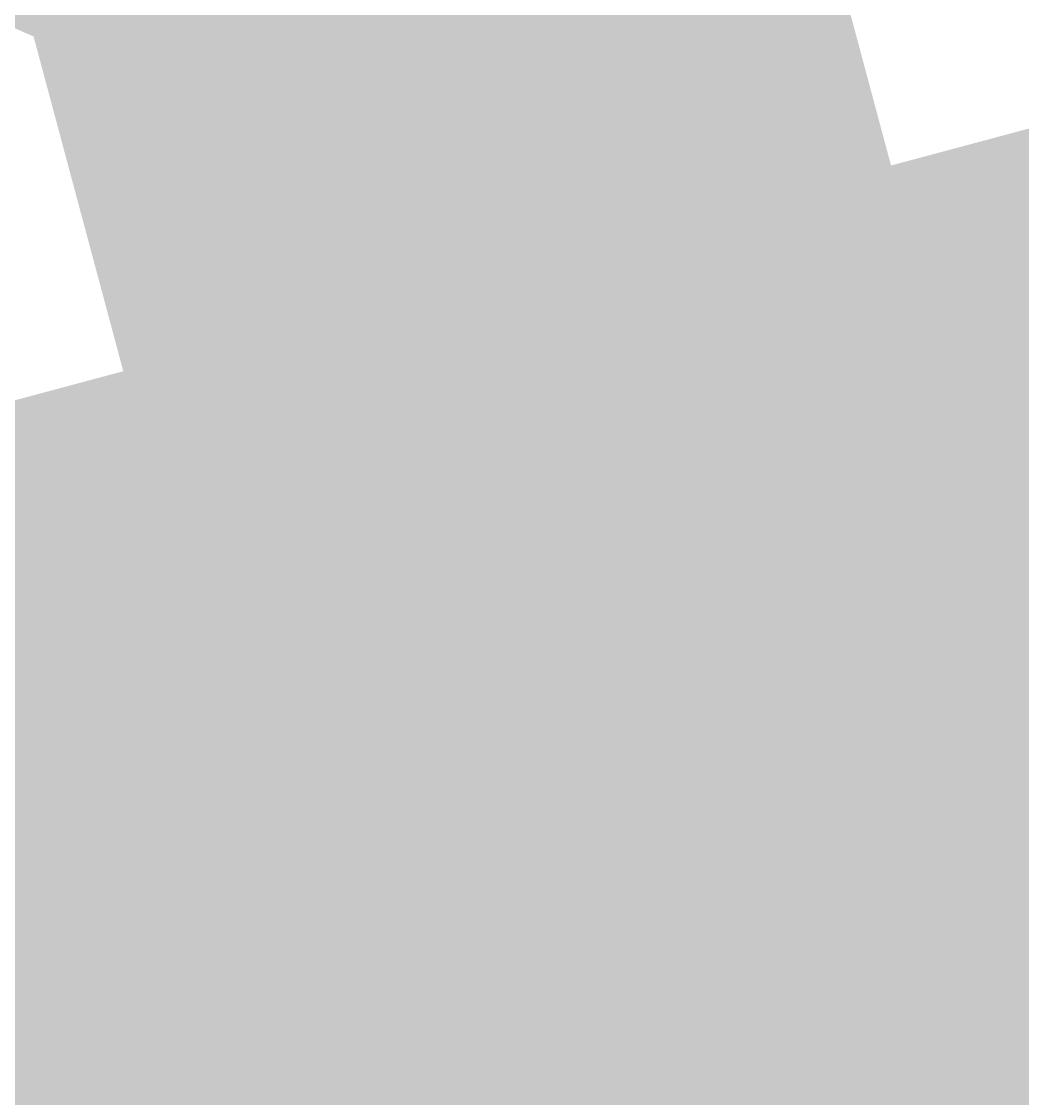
# Model space of a CAD drawing. Header units: inches. Extents: x -7 to 348, y -14 to 159.
# Drawn here: x 15.447 to 16.086, y 14.256 to 14.944 of the extents above; entities that cross this region are included whole.
import ezdxf

# ---------------------------------------------------------------- set-up
doc = ezdxf.new("R2010")
doc.units = ezdxf.units.IN
for name, color, linetype in [('Bottom Solder', 6, 'Continuous'), ('Dimension', 6, 'Continuous'), ('Fabrication', 76, 'Continuous'), ('Top Layer', 1, 'Continuous'), ('Top Overlay', 2, 'Continuous'), ('Top Paste', 8, 'Continuous'), ('Top Solder', 216, 'Continuous')]:
    doc.layers.add(name, color=color, linetype=linetype)

msp = doc.modelspace()

# ---------------------------------------------------------------- hatches: boundary and pattern name
at = {"layer": 'Bottom Solder'}
h = msp.add_hatch(color=6, dxfattribs=at)
edge = h.paths.add_edge_path()
edge.add_arc((15.61145, 15.30409), 0.4016, 0, 360)
at = {"layer": 'Top Layer'}
msp.add_hatch(color=1, dxfattribs=at).paths.add_polyline_path([(15.48988, 14.55679), (16.10324, 14.72114), (16.22157, 14.27952), (15.60821, 14.11517)])
at = {"layer": 'Top Paste'}
msp.add_hatch(color=8, dxfattribs=at).paths.add_polyline_path([(15.48988, 14.55679), (16.10324, 14.72114), (16.22157, 14.27952), (15.60821, 14.11517)])
at = {"layer": 'Top Solder'}
msp.add_hatch(color=216, dxfattribs=at).paths.add_polyline_path([(15.41639, 14.59922), (16.14567, 14.79463), (16.29506, 14.23709), (15.56578, 14.04168)])

# ---------------------------------------------------------------- linework, layer by layer
at = {"layer": 'Dimension'}
msp.add_lwpolyline([(58.31, 19.467, 0.254, 0.254, 1), (13.31, 19.467, 0.254, 0.254, 1)], format="xyseb", close=True, dxfattribs=at)
msp.add_lwpolyline([(11.03048, 12.8273, 0.254, 0.254, 0), (59.32677, 25.76826, 0.254, 0.254, 0)], format="xyseb", dxfattribs=at)
at = {"layer": 'Fabrication'}
for points in [[(53.19355, 31.33267, 0.0127, 0.0127, -1.1671), (15.67509, 13.58703, 0.0127, 0.0127, 0)], [(53.19355, 31.33267, 0.0127, 0.0127, -1.1671), (15.67509, 13.58703, 0.0127, 0.0127, 0)], [(53.19355, 31.33267, 0.0127, 0.0127, -1.1671), (15.67509, 13.58703, 0.0127, 0.0127, 0)], [(53.19355, 31.33267, 0.0127, 0.0127, -1.1671), (15.67509, 13.58703, 0.0127, 0.0127, 0)], [(54.51115, 31.13829, 0.0127, 0.0127, -1.205705), (14.17745, 15.54998, 0.0127, 0.0127, 0)], [(54.51115, 31.13829, 0.0127, 0.0127, -1.205705), (14.17745, 15.54998, 0.0127, 0.0127, 0)], [(15.47748, 14.9505, 0.0127, 0.0127, 0), (15.50689, 14.93735, 0.0127, 0.0127, 0)], [(15.47748, 14.9505, 0.0127, 0.0127, 0), (15.50689, 14.93735, 0.0127, 0.0127, 0)], [(15.50689, 14.93735, 0.0127, 0.0127, 0), (15.53307, 14.92567, 0.0127, 0.0127, 0)], [(15.50689, 14.93735, 0.0127, 0.0127, 0), (15.53307, 14.92567, 0.0127, 0.0127, 0)], [(15.53307, 14.92567, 0.0127, 0.0127, 0), (15.55757, 14.91474, 0.0127, 0.0127, 0)], [(15.53307, 14.92567, 0.0127, 0.0127, 0), (15.55757, 14.91474, 0.0127, 0.0127, 0)], [(15.55757, 14.91474, 0.0127, 0.0127, 0), (15.58043, 14.90456, 0.0127, 0.0127, 0)], [(15.55757, 14.91474, 0.0127, 0.0127, 0), (15.58043, 14.90456, 0.0127, 0.0127, 0)], [(15.58043, 14.90456, 0.0127, 0.0127, 0), (15.60318, 14.89444, 0.0127, 0.0127, 0)], [(15.58043, 14.90456, 0.0127, 0.0127, 0), (15.60318, 14.89444, 0.0127, 0.0127, 0)], [(15.60318, 14.89444, 0.0127, 0.0127, 0), (15.62431, 14.88506, 0.0127, 0.0127, 0)], [(15.60318, 14.89444, 0.0127, 0.0127, 0), (15.62431, 14.88506, 0.0127, 0.0127, 0)], [(15.62431, 14.88506, 0.0127, 0.0127, 0), (15.64383, 14.87639, 0.0127, 0.0127, 0)], [(15.62431, 14.88506, 0.0127, 0.0127, 0), (15.64383, 14.87639, 0.0127, 0.0127, 0)], [(15.64383, 14.87639, 0.0127, 0.0127, 0), (15.66327, 14.86778, 0.0127, 0.0127, 0)], [(15.64383, 14.87639, 0.0127, 0.0127, 0), (15.66327, 14.86778, 0.0127, 0.0127, 0)], [(15.66327, 14.86778, 0.0127, 0.0127, 0), (15.68112, 14.85987, 0.0127, 0.0127, 0)], [(15.66327, 14.86778, 0.0127, 0.0127, 0), (15.68112, 14.85987, 0.0127, 0.0127, 0)], [(15.68112, 14.85987, 0.0127, 0.0127, 0), (15.6989, 14.852, 0.0127, 0.0127, 0)], [(15.68112, 14.85987, 0.0127, 0.0127, 0), (15.6989, 14.852, 0.0127, 0.0127, 0)], [(15.6989, 14.852, 0.0127, 0.0127, 0), (15.71659, 14.84418, 0.0127, 0.0127, 0)], [(15.6989, 14.852, 0.0127, 0.0127, 0), (15.71659, 14.84418, 0.0127, 0.0127, 0)], [(15.71659, 14.84418, 0.0127, 0.0127, 0), (15.73274, 14.83705, 0.0127, 0.0127, 0)], [(15.71659, 14.84418, 0.0127, 0.0127, 0), (15.73274, 14.83705, 0.0127, 0.0127, 0)], [(15.73274, 14.83705, 0.0127, 0.0127, 0), (15.74882, 14.82995, 0.0127, 0.0127, 0)], [(15.73274, 14.83705, 0.0127, 0.0127, 0), (15.74882, 14.82995, 0.0127, 0.0127, 0)], [(15.74882, 14.82995, 0.0127, 0.0127, 0), (15.76482, 14.8229, 0.0127, 0.0127, 0)], [(15.74882, 14.82995, 0.0127, 0.0127, 0), (15.76482, 14.8229, 0.0127, 0.0127, 0)], [(15.76482, 14.8229, 0.0127, 0.0127, 0), (15.77931, 14.81651, 0.0127, 0.0127, 0)], [(15.76482, 14.8229, 0.0127, 0.0127, 0), (15.77931, 14.81651, 0.0127, 0.0127, 0)], [(15.77931, 14.81651, 0.0127, 0.0127, 0), (15.79517, 14.80953, 0.0127, 0.0127, 0)], [(15.77931, 14.81651, 0.0127, 0.0127, 0), (15.79517, 14.80953, 0.0127, 0.0127, 0)], [(15.79517, 14.80953, 0.0127, 0.0127, 0), (15.79995, 14.80743, 0.0127, 0.0127, 0)], [(15.79517, 14.80953, 0.0127, 0.0127, 0), (15.79995, 14.80743, 0.0127, 0.0127, 0)], [(15.79995, 14.80743, 0.0127, 0.0127, 0), (15.809, 14.80346, 0.0127, 0.0127, 0)], [(15.79995, 14.80743, 0.0127, 0.0127, 0), (15.809, 14.80346, 0.0127, 0.0127, 0)], [(15.809, 14.80346, 0.0127, 0.0127, 0), (15.81849, 14.79928, 0.0127, 0.0127, 0)], [(15.809, 14.80346, 0.0127, 0.0127, 0), (15.81849, 14.79928, 0.0127, 0.0127, 0)], [(15.81849, 14.79928, 0.0127, 0.0127, 0), (15.82796, 14.79512, 0.0127, 0.0127, 0)], [(15.81849, 14.79928, 0.0127, 0.0127, 0), (15.82796, 14.79512, 0.0127, 0.0127, 0)], [(15.82796, 14.79512, 0.0127, 0.0127, 0), (15.83786, 14.79078, 0.0127, 0.0127, 0)], [(15.82796, 14.79512, 0.0127, 0.0127, 0), (15.83786, 14.79078, 0.0127, 0.0127, 0)], [(15.83786, 14.79078, 0.0127, 0.0127, 0), (15.84773, 14.78644, 0.0127, 0.0127, 0)], [(15.83786, 14.79078, 0.0127, 0.0127, 0), (15.84773, 14.78644, 0.0127, 0.0127, 0)], [(15.84773, 14.78644, 0.0127, 0.0127, 0), (15.85803, 14.78193, 0.0127, 0.0127, 0)], [(15.84773, 14.78644, 0.0127, 0.0127, 0), (15.85803, 14.78193, 0.0127, 0.0127, 0)], [(15.85803, 14.78193, 0.0127, 0.0127, 0), (15.86828, 14.77744, 0.0127, 0.0127, 0)], [(15.85803, 14.78193, 0.0127, 0.0127, 0), (15.86828, 14.77744, 0.0127, 0.0127, 0)], [(15.86828, 14.77744, 0.0127, 0.0127, 0), (15.87896, 14.77276, 0.0127, 0.0127, 0)], [(15.86828, 14.77744, 0.0127, 0.0127, 0), (15.87896, 14.77276, 0.0127, 0.0127, 0)], [(15.87896, 14.77276, 0.0127, 0.0127, 0), (15.89004, 14.76791, 0.0127, 0.0127, 0)], [(15.87896, 14.77276, 0.0127, 0.0127, 0), (15.89004, 14.76791, 0.0127, 0.0127, 0)], [(15.89004, 14.76791, 0.0127, 0.0127, 0), (15.90152, 14.76289, 0.0127, 0.0127, 0)], [(15.89004, 14.76791, 0.0127, 0.0127, 0), (15.90152, 14.76289, 0.0127, 0.0127, 0)], [(15.90152, 14.76289, 0.0127, 0.0127, 0), (15.91339, 14.7577, 0.0127, 0.0127, 0)], [(15.90152, 14.76289, 0.0127, 0.0127, 0), (15.91339, 14.7577, 0.0127, 0.0127, 0)], [(15.91339, 14.7577, 0.0127, 0.0127, 0), (15.92565, 14.75234, 0.0127, 0.0127, 0)], [(15.91339, 14.7577, 0.0127, 0.0127, 0), (15.92565, 14.75234, 0.0127, 0.0127, 0)], [(15.92565, 14.75234, 0.0127, 0.0127, 0), (15.93827, 14.74683, 0.0127, 0.0127, 0)], [(15.92565, 14.75234, 0.0127, 0.0127, 0), (15.93827, 14.74683, 0.0127, 0.0127, 0)], [(15.93827, 14.74683, 0.0127, 0.0127, 0), (15.95124, 14.74117, 0.0127, 0.0127, 0)], [(15.93827, 14.74683, 0.0127, 0.0127, 0), (15.95124, 14.74117, 0.0127, 0.0127, 0)], [(15.95124, 14.74117, 0.0127, 0.0127, 0), (15.96455, 14.73537, 0.0127, 0.0127, 0)], [(15.95124, 14.74117, 0.0127, 0.0127, 0), (15.96455, 14.73537, 0.0127, 0.0127, 0)], [(15.96455, 14.73537, 0.0127, 0.0127, 0), (15.97862, 14.72923, 0.0127, 0.0127, 0)], [(15.96455, 14.73537, 0.0127, 0.0127, 0), (15.97862, 14.72923, 0.0127, 0.0127, 0)], [(15.97862, 14.72923, 0.0127, 0.0127, 0), (15.99343, 14.72278, 0.0127, 0.0127, 0)], [(15.97862, 14.72923, 0.0127, 0.0127, 0), (15.99343, 14.72278, 0.0127, 0.0127, 0)], [(15.99343, 14.72278, 0.0127, 0.0127, 0), (16.00936, 14.71585, 0.0127, 0.0127, 0)], [(15.99343, 14.72278, 0.0127, 0.0127, 0), (16.00936, 14.71585, 0.0127, 0.0127, 0)], [(16.00936, 14.71585, 0.0127, 0.0127, 0), (16.02679, 14.70827, 0.0127, 0.0127, 0)], [(16.00936, 14.71585, 0.0127, 0.0127, 0), (16.02679, 14.70827, 0.0127, 0.0127, 0)], [(16.02679, 14.70827, 0.0127, 0.0127, 0), (16.04604, 14.69991, 0.0127, 0.0127, 0)], [(16.02679, 14.70827, 0.0127, 0.0127, 0), (16.04604, 14.69991, 0.0127, 0.0127, 0)], [(16.04604, 14.69991, 0.0127, 0.0127, 0), (16.06822, 14.69029, 0.0127, 0.0127, 0)], [(16.04604, 14.69991, 0.0127, 0.0127, 0), (16.06822, 14.69029, 0.0127, 0.0127, 0)], [(16.06822, 14.69029, 0.0127, 0.0127, 0), (16.09585, 14.67831, 0.0127, 0.0127, 0)], [(16.06822, 14.69029, 0.0127, 0.0127, 0), (16.09585, 14.67831, 0.0127, 0.0127, 0)], [(15.67509, 13.58703, 0.0127, 0.0127, -0.501281), (16.39422, 14.54998, 0.0127, 0.0127, 0)], [(15.67509, 13.58703, 0.0127, 0.0127, -0.501281), (16.39422, 14.54998, 0.0127, 0.0127, 0)], [(15.67509, 13.58703, 0.0127, 0.0127, -0.501281), (16.39422, 14.54998, 0.0127, 0.0127, 0)], [(15.67509, 13.58703, 0.0127, 0.0127, -0.501281), (16.39422, 14.54998, 0.0127, 0.0127, 0)]]:
    msp.add_lwpolyline(points, format="xyseb", dxfattribs=at)
for points in [[(15.50372, 14.93735, 0.00635, 0.00635, 1), (15.51007, 14.93735, 0.00635, 0.00635, 1)], [(15.50372, 14.93735, 0.00635, 0.00635, 1), (15.51007, 14.93735, 0.00635, 0.00635, 1)], [(15.50372, 14.93735, 0.00635, 0.00635, 1), (15.51007, 14.93735, 0.00635, 0.00635, 1)], [(15.50372, 14.93735, 0.00635, 0.00635, 1), (15.51007, 14.93735, 0.00635, 0.00635, 1)], [(15.52989, 14.92567, 0.00635, 0.00635, 1), (15.53624, 14.92567, 0.00635, 0.00635, 1)], [(15.52989, 14.92567, 0.00635, 0.00635, 1), (15.53624, 14.92567, 0.00635, 0.00635, 1)], [(15.52989, 14.92567, 0.00635, 0.00635, 1), (15.53624, 14.92567, 0.00635, 0.00635, 1)], [(15.52989, 14.92567, 0.00635, 0.00635, 1), (15.53624, 14.92567, 0.00635, 0.00635, 1)], [(15.5544, 14.91474, 0.00635, 0.00635, 1), (15.56075, 14.91474, 0.00635, 0.00635, 1)], [(15.5544, 14.91474, 0.00635, 0.00635, 1), (15.56075, 14.91474, 0.00635, 0.00635, 1)], [(15.5544, 14.91474, 0.00635, 0.00635, 1), (15.56075, 14.91474, 0.00635, 0.00635, 1)], [(15.5544, 14.91474, 0.00635, 0.00635, 1), (15.56075, 14.91474, 0.00635, 0.00635, 1)], [(15.57726, 14.90456, 0.00635, 0.00635, 1), (15.58361, 14.90456, 0.00635, 0.00635, 1)], [(15.57726, 14.90456, 0.00635, 0.00635, 1), (15.58361, 14.90456, 0.00635, 0.00635, 1)], [(15.57726, 14.90456, 0.00635, 0.00635, 1), (15.58361, 14.90456, 0.00635, 0.00635, 1)], [(15.57726, 14.90456, 0.00635, 0.00635, 1), (15.58361, 14.90456, 0.00635, 0.00635, 1)], [(15.60001, 14.89444, 0.00635, 0.00635, 1), (15.60636, 14.89444, 0.00635, 0.00635, 1)], [(15.60001, 14.89444, 0.00635, 0.00635, 1), (15.60636, 14.89444, 0.00635, 0.00635, 1)], [(15.60001, 14.89444, 0.00635, 0.00635, 1), (15.60636, 14.89444, 0.00635, 0.00635, 1)], [(15.60001, 14.89444, 0.00635, 0.00635, 1), (15.60636, 14.89444, 0.00635, 0.00635, 1)], [(15.62113, 14.88506, 0.00635, 0.00635, 1), (15.62748, 14.88506, 0.00635, 0.00635, 1)], [(15.62113, 14.88506, 0.00635, 0.00635, 1), (15.62748, 14.88506, 0.00635, 0.00635, 1)], [(15.62113, 14.88506, 0.00635, 0.00635, 1), (15.62748, 14.88506, 0.00635, 0.00635, 1)], [(15.62113, 14.88506, 0.00635, 0.00635, 1), (15.62748, 14.88506, 0.00635, 0.00635, 1)], [(15.64066, 14.87639, 0.00635, 0.00635, 1), (15.64701, 14.87639, 0.00635, 0.00635, 1)], [(15.64066, 14.87639, 0.00635, 0.00635, 1), (15.64701, 14.87639, 0.00635, 0.00635, 1)], [(15.64066, 14.87639, 0.00635, 0.00635, 1), (15.64701, 14.87639, 0.00635, 0.00635, 1)], [(15.64066, 14.87639, 0.00635, 0.00635, 1), (15.64701, 14.87639, 0.00635, 0.00635, 1)], [(15.66009, 14.86778, 0.00635, 0.00635, 1), (15.66644, 14.86778, 0.00635, 0.00635, 1)], [(15.66009, 14.86778, 0.00635, 0.00635, 1), (15.66644, 14.86778, 0.00635, 0.00635, 1)], [(15.66009, 14.86778, 0.00635, 0.00635, 1), (15.66644, 14.86778, 0.00635, 0.00635, 1)], [(15.66009, 14.86778, 0.00635, 0.00635, 1), (15.66644, 14.86778, 0.00635, 0.00635, 1)], [(15.67795, 14.85987, 0.00635, 0.00635, 1), (15.6843, 14.85987, 0.00635, 0.00635, 1)], [(15.67795, 14.85987, 0.00635, 0.00635, 1), (15.6843, 14.85987, 0.00635, 0.00635, 1)], [(15.67795, 14.85987, 0.00635, 0.00635, 1), (15.6843, 14.85987, 0.00635, 0.00635, 1)], [(15.67795, 14.85987, 0.00635, 0.00635, 1), (15.6843, 14.85987, 0.00635, 0.00635, 1)], [(15.69572, 14.852, 0.00635, 0.00635, 1), (15.70207, 14.852, 0.00635, 0.00635, 1)], [(15.69572, 14.852, 0.00635, 0.00635, 1), (15.70207, 14.852, 0.00635, 0.00635, 1)], [(15.69572, 14.852, 0.00635, 0.00635, 1), (15.70207, 14.852, 0.00635, 0.00635, 1)], [(15.69572, 14.852, 0.00635, 0.00635, 1), (15.70207, 14.852, 0.00635, 0.00635, 1)], [(15.71342, 14.84418, 0.00635, 0.00635, 1), (15.71977, 14.84418, 0.00635, 0.00635, 1)], [(15.71342, 14.84418, 0.00635, 0.00635, 1), (15.71977, 14.84418, 0.00635, 0.00635, 1)], [(15.71342, 14.84418, 0.00635, 0.00635, 1), (15.71977, 14.84418, 0.00635, 0.00635, 1)], [(15.71342, 14.84418, 0.00635, 0.00635, 1), (15.71977, 14.84418, 0.00635, 0.00635, 1)], [(15.72956, 14.83705, 0.00635, 0.00635, 1), (15.73591, 14.83705, 0.00635, 0.00635, 1)], [(15.72956, 14.83705, 0.00635, 0.00635, 1), (15.73591, 14.83705, 0.00635, 0.00635, 1)], [(15.72956, 14.83705, 0.00635, 0.00635, 1), (15.73591, 14.83705, 0.00635, 0.00635, 1)], [(15.72956, 14.83705, 0.00635, 0.00635, 1), (15.73591, 14.83705, 0.00635, 0.00635, 1)], [(15.74564, 14.82995, 0.00635, 0.00635, 1), (15.75199, 14.82995, 0.00635, 0.00635, 1)], [(15.74564, 14.82995, 0.00635, 0.00635, 1), (15.75199, 14.82995, 0.00635, 0.00635, 1)], [(15.74564, 14.82995, 0.00635, 0.00635, 1), (15.75199, 14.82995, 0.00635, 0.00635, 1)], [(15.74564, 14.82995, 0.00635, 0.00635, 1), (15.75199, 14.82995, 0.00635, 0.00635, 1)], [(15.76165, 14.8229, 0.00635, 0.00635, 1), (15.768, 14.8229, 0.00635, 0.00635, 1)], [(15.76165, 14.8229, 0.00635, 0.00635, 1), (15.768, 14.8229, 0.00635, 0.00635, 1)], [(15.76165, 14.8229, 0.00635, 0.00635, 1), (15.768, 14.8229, 0.00635, 0.00635, 1)], [(15.76165, 14.8229, 0.00635, 0.00635, 1), (15.768, 14.8229, 0.00635, 0.00635, 1)], [(15.77613, 14.81651, 0.00635, 0.00635, 1), (15.78248, 14.81651, 0.00635, 0.00635, 1)], [(15.77613, 14.81651, 0.00635, 0.00635, 1), (15.78248, 14.81651, 0.00635, 0.00635, 1)], [(15.77613, 14.81651, 0.00635, 0.00635, 1), (15.78248, 14.81651, 0.00635, 0.00635, 1)], [(15.77613, 14.81651, 0.00635, 0.00635, 1), (15.78248, 14.81651, 0.00635, 0.00635, 1)], [(15.792, 14.80953, 0.00635, 0.00635, 1), (15.79835, 14.80953, 0.00635, 0.00635, 1)], [(15.792, 14.80953, 0.00635, 0.00635, 1), (15.79835, 14.80953, 0.00635, 0.00635, 1)], [(15.792, 14.80953, 0.00635, 0.00635, 1), (15.79835, 14.80953, 0.00635, 0.00635, 1)], [(15.792, 14.80953, 0.00635, 0.00635, 1), (15.79835, 14.80953, 0.00635, 0.00635, 1)], [(15.79677, 14.80743, 0.00635, 0.00635, 1), (15.80312, 14.80743, 0.00635, 0.00635, 1)], [(15.79677, 14.80743, 0.00635, 0.00635, 1), (15.80312, 14.80743, 0.00635, 0.00635, 1)], [(15.79677, 14.80743, 0.00635, 0.00635, 1), (15.80312, 14.80743, 0.00635, 0.00635, 1)], [(15.79677, 14.80743, 0.00635, 0.00635, 1), (15.80312, 14.80743, 0.00635, 0.00635, 1)], [(15.80582, 14.80346, 0.00635, 0.00635, 1), (15.81217, 14.80346, 0.00635, 0.00635, 1)], [(15.80582, 14.80346, 0.00635, 0.00635, 1), (15.81217, 14.80346, 0.00635, 0.00635, 1)], [(15.80582, 14.80346, 0.00635, 0.00635, 1), (15.81217, 14.80346, 0.00635, 0.00635, 1)], [(15.80582, 14.80346, 0.00635, 0.00635, 1), (15.81217, 14.80346, 0.00635, 0.00635, 1)], [(15.81532, 14.79928, 0.00635, 0.00635, 1), (15.82167, 14.79928, 0.00635, 0.00635, 1)], [(15.81532, 14.79928, 0.00635, 0.00635, 1), (15.82167, 14.79928, 0.00635, 0.00635, 1)], [(15.81532, 14.79928, 0.00635, 0.00635, 1), (15.82167, 14.79928, 0.00635, 0.00635, 1)], [(15.81532, 14.79928, 0.00635, 0.00635, 1), (15.82167, 14.79928, 0.00635, 0.00635, 1)], [(15.82478, 14.79512, 0.00635, 0.00635, 1), (15.83113, 14.79512, 0.00635, 0.00635, 1)], [(15.82478, 14.79512, 0.00635, 0.00635, 1), (15.83113, 14.79512, 0.00635, 0.00635, 1)], [(15.82478, 14.79512, 0.00635, 0.00635, 1), (15.83113, 14.79512, 0.00635, 0.00635, 1)], [(15.82478, 14.79512, 0.00635, 0.00635, 1), (15.83113, 14.79512, 0.00635, 0.00635, 1)], [(15.83469, 14.79078, 0.00635, 0.00635, 1), (15.84104, 14.79078, 0.00635, 0.00635, 1)], [(15.83469, 14.79078, 0.00635, 0.00635, 1), (15.84104, 14.79078, 0.00635, 0.00635, 1)], [(15.83469, 14.79078, 0.00635, 0.00635, 1), (15.84104, 14.79078, 0.00635, 0.00635, 1)], [(15.83469, 14.79078, 0.00635, 0.00635, 1), (15.84104, 14.79078, 0.00635, 0.00635, 1)], [(15.84456, 14.78644, 0.00635, 0.00635, 1), (15.85091, 14.78644, 0.00635, 0.00635, 1)], [(15.84456, 14.78644, 0.00635, 0.00635, 1), (15.85091, 14.78644, 0.00635, 0.00635, 1)], [(15.84456, 14.78644, 0.00635, 0.00635, 1), (15.85091, 14.78644, 0.00635, 0.00635, 1)], [(15.84456, 14.78644, 0.00635, 0.00635, 1), (15.85091, 14.78644, 0.00635, 0.00635, 1)], [(15.85485, 14.78193, 0.00635, 0.00635, 1), (15.8612, 14.78193, 0.00635, 0.00635, 1)], [(15.85485, 14.78193, 0.00635, 0.00635, 1), (15.8612, 14.78193, 0.00635, 0.00635, 1)], [(15.85485, 14.78193, 0.00635, 0.00635, 1), (15.8612, 14.78193, 0.00635, 0.00635, 1)], [(15.85485, 14.78193, 0.00635, 0.00635, 1), (15.8612, 14.78193, 0.00635, 0.00635, 1)], [(15.86511, 14.77744, 0.00635, 0.00635, 1), (15.87146, 14.77744, 0.00635, 0.00635, 1)], [(15.86511, 14.77744, 0.00635, 0.00635, 1), (15.87146, 14.77744, 0.00635, 0.00635, 1)], [(15.86511, 14.77744, 0.00635, 0.00635, 1), (15.87146, 14.77744, 0.00635, 0.00635, 1)], [(15.86511, 14.77744, 0.00635, 0.00635, 1), (15.87146, 14.77744, 0.00635, 0.00635, 1)], [(15.87578, 14.77276, 0.00635, 0.00635, 1), (15.88213, 14.77276, 0.00635, 0.00635, 1)], [(15.87578, 14.77276, 0.00635, 0.00635, 1), (15.88213, 14.77276, 0.00635, 0.00635, 1)], [(15.87578, 14.77276, 0.00635, 0.00635, 1), (15.88213, 14.77276, 0.00635, 0.00635, 1)], [(15.87578, 14.77276, 0.00635, 0.00635, 1), (15.88213, 14.77276, 0.00635, 0.00635, 1)], [(15.88686, 14.76791, 0.00635, 0.00635, 1), (15.89321, 14.76791, 0.00635, 0.00635, 1)], [(15.88686, 14.76791, 0.00635, 0.00635, 1), (15.89321, 14.76791, 0.00635, 0.00635, 1)], [(15.88686, 14.76791, 0.00635, 0.00635, 1), (15.89321, 14.76791, 0.00635, 0.00635, 1)], [(15.88686, 14.76791, 0.00635, 0.00635, 1), (15.89321, 14.76791, 0.00635, 0.00635, 1)], [(15.89835, 14.76289, 0.00635, 0.00635, 1), (15.9047, 14.76289, 0.00635, 0.00635, 1)], [(15.89835, 14.76289, 0.00635, 0.00635, 1), (15.9047, 14.76289, 0.00635, 0.00635, 1)], [(15.89835, 14.76289, 0.00635, 0.00635, 1), (15.9047, 14.76289, 0.00635, 0.00635, 1)], [(15.89835, 14.76289, 0.00635, 0.00635, 1), (15.9047, 14.76289, 0.00635, 0.00635, 1)], [(15.91022, 14.7577, 0.00635, 0.00635, 1), (15.91657, 14.7577, 0.00635, 0.00635, 1)], [(15.91022, 14.7577, 0.00635, 0.00635, 1), (15.91657, 14.7577, 0.00635, 0.00635, 1)], [(15.91022, 14.7577, 0.00635, 0.00635, 1), (15.91657, 14.7577, 0.00635, 0.00635, 1)], [(15.91022, 14.7577, 0.00635, 0.00635, 1), (15.91657, 14.7577, 0.00635, 0.00635, 1)], [(15.92247, 14.75234, 0.00635, 0.00635, 1), (15.92882, 14.75234, 0.00635, 0.00635, 1)], [(15.92247, 14.75234, 0.00635, 0.00635, 1), (15.92882, 14.75234, 0.00635, 0.00635, 1)], [(15.92247, 14.75234, 0.00635, 0.00635, 1), (15.92882, 14.75234, 0.00635, 0.00635, 1)], [(15.92247, 14.75234, 0.00635, 0.00635, 1), (15.92882, 14.75234, 0.00635, 0.00635, 1)], [(15.93509, 14.74683, 0.00635, 0.00635, 1), (15.94144, 14.74683, 0.00635, 0.00635, 1)], [(15.93509, 14.74683, 0.00635, 0.00635, 1), (15.94144, 14.74683, 0.00635, 0.00635, 1)], [(15.93509, 14.74683, 0.00635, 0.00635, 1), (15.94144, 14.74683, 0.00635, 0.00635, 1)], [(15.93509, 14.74683, 0.00635, 0.00635, 1), (15.94144, 14.74683, 0.00635, 0.00635, 1)], [(15.94806, 14.74117, 0.00635, 0.00635, 1), (15.95441, 14.74117, 0.00635, 0.00635, 1)], [(15.94806, 14.74117, 0.00635, 0.00635, 1), (15.95441, 14.74117, 0.00635, 0.00635, 1)], [(15.94806, 14.74117, 0.00635, 0.00635, 1), (15.95441, 14.74117, 0.00635, 0.00635, 1)], [(15.94806, 14.74117, 0.00635, 0.00635, 1), (15.95441, 14.74117, 0.00635, 0.00635, 1)], [(15.96138, 14.73537, 0.00635, 0.00635, 1), (15.96773, 14.73537, 0.00635, 0.00635, 1)], [(15.96138, 14.73537, 0.00635, 0.00635, 1), (15.96773, 14.73537, 0.00635, 0.00635, 1)], [(15.96138, 14.73537, 0.00635, 0.00635, 1), (15.96773, 14.73537, 0.00635, 0.00635, 1)], [(15.96138, 14.73537, 0.00635, 0.00635, 1), (15.96773, 14.73537, 0.00635, 0.00635, 1)], [(15.97545, 14.72923, 0.00635, 0.00635, 1), (15.9818, 14.72923, 0.00635, 0.00635, 1)], [(15.97545, 14.72923, 0.00635, 0.00635, 1), (15.9818, 14.72923, 0.00635, 0.00635, 1)], [(15.97545, 14.72923, 0.00635, 0.00635, 1), (15.9818, 14.72923, 0.00635, 0.00635, 1)], [(15.97545, 14.72923, 0.00635, 0.00635, 1), (15.9818, 14.72923, 0.00635, 0.00635, 1)], [(15.99026, 14.72278, 0.00635, 0.00635, 1), (15.99661, 14.72278, 0.00635, 0.00635, 1)], [(15.99026, 14.72278, 0.00635, 0.00635, 1), (15.99661, 14.72278, 0.00635, 0.00635, 1)], [(15.99026, 14.72278, 0.00635, 0.00635, 1), (15.99661, 14.72278, 0.00635, 0.00635, 1)], [(15.99026, 14.72278, 0.00635, 0.00635, 1), (15.99661, 14.72278, 0.00635, 0.00635, 1)], [(16.00619, 14.71585, 0.00635, 0.00635, 1), (16.01254, 14.71585, 0.00635, 0.00635, 1)], [(16.00619, 14.71585, 0.00635, 0.00635, 1), (16.01254, 14.71585, 0.00635, 0.00635, 1)], [(16.00619, 14.71585, 0.00635, 0.00635, 1), (16.01254, 14.71585, 0.00635, 0.00635, 1)], [(16.00619, 14.71585, 0.00635, 0.00635, 1), (16.01254, 14.71585, 0.00635, 0.00635, 1)], [(16.02362, 14.70827, 0.00635, 0.00635, 1), (16.02997, 14.70827, 0.00635, 0.00635, 1)], [(16.02362, 14.70827, 0.00635, 0.00635, 1), (16.02997, 14.70827, 0.00635, 0.00635, 1)], [(16.02362, 14.70827, 0.00635, 0.00635, 1), (16.02997, 14.70827, 0.00635, 0.00635, 1)], [(16.02362, 14.70827, 0.00635, 0.00635, 1), (16.02997, 14.70827, 0.00635, 0.00635, 1)], [(16.04287, 14.69991, 0.00635, 0.00635, 1), (16.04922, 14.69991, 0.00635, 0.00635, 1)], [(16.04287, 14.69991, 0.00635, 0.00635, 1), (16.04922, 14.69991, 0.00635, 0.00635, 1)], [(16.04287, 14.69991, 0.00635, 0.00635, 1), (16.04922, 14.69991, 0.00635, 0.00635, 1)], [(16.04287, 14.69991, 0.00635, 0.00635, 1), (16.04922, 14.69991, 0.00635, 0.00635, 1)], [(16.06504, 14.69029, 0.00635, 0.00635, 1), (16.07139, 14.69029, 0.00635, 0.00635, 1)], [(16.06504, 14.69029, 0.00635, 0.00635, 1), (16.07139, 14.69029, 0.00635, 0.00635, 1)], [(16.06504, 14.69029, 0.00635, 0.00635, 1), (16.07139, 14.69029, 0.00635, 0.00635, 1)], [(16.06504, 14.69029, 0.00635, 0.00635, 1), (16.07139, 14.69029, 0.00635, 0.00635, 1)]]:
    msp.add_lwpolyline(points, format="xyseb", close=True, dxfattribs=at)
at = {"layer": 'Top Layer'}
for points in [[(14.24462, 13.13485, 2.032, 2.032, -0.267603), (19.4524, 34.99795, 2.032, 2.032, 0)], [(15.63273, 15.25031, 0.508, 0.508, 0), (15.82943, 14.51629, 0.508, 0.508, 0)]]:
    msp.add_lwpolyline(points, format="xyseb", dxfattribs=at)
msp.add_lwpolyline([(15.70243, 14.51629, 0.254, 0.254, 1), (15.95643, 14.51629, 0.254, 0.254, 1)], format="xyseb", close=True, dxfattribs=at)
at = {"layer": 'Top Overlay'}
for points in [[(15.381, 14.61965, 0.127, 0.127, 0), (16.1661, 14.83002, 0.127, 0.127, 0)], [(15.381, 14.61965, 0.127, 0.127, 0), (15.51248, 14.12896, 0.127, 0.127, 0)]]:
    msp.add_lwpolyline(points, format="xyseb", dxfattribs=at)

doc.saveas('drawing.dxf')
